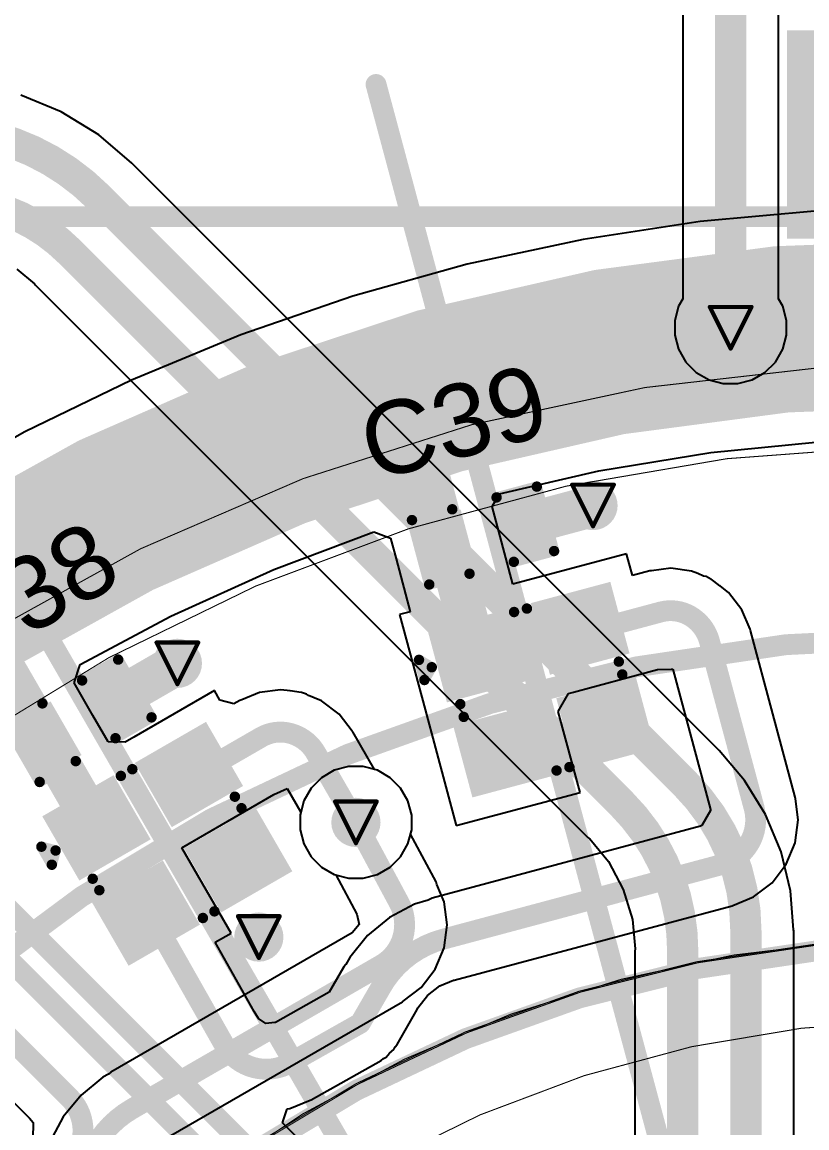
# Model space of a CAD drawing. Header units: inches. Extents: x -18 to 217, y -14 to 159.
# Drawn here: x 24.67 to 34.23, y 32.24 to 45.71 of the extents above; entities that cross this region are included whole.
import ezdxf

# ---------------------------------------------------------------- set-up
doc = ezdxf.new("R2010")
doc.units = ezdxf.units.IN
for name, color, linetype in [('Bottom Layer', 5, 'Continuous'), ('Bottom Overlay', 54, 'Continuous'), ('Dimension', 6, 'Continuous'), ('Drill Drawing', 1, 'Continuous'), ('Fabrication', 76, 'Continuous'), ('Mechanical 4', 56, 'Continuous'), ('Top Layer', 1, 'Continuous'), ('Top Overlay', 2, 'Continuous'), ('Top Paste', 8, 'Continuous'), ('Top Solder', 216, 'Continuous'), ('Via Holes', 16, 'Continuous')]:
    doc.layers.add(name, color=color, linetype=linetype)
doc.styles.add('Arial', font='', dxfattribs={"height": 0.2})
doc.styles.add('Arial Black_Bold', font='', dxfattribs={"height": 0.2})
doc.styles.get('Arial').set_extended_font_data('Arial')
doc.styles.get('Arial Black_Bold').set_extended_font_data('Arial Black', bold=True)

# ---------------------------------------------------------------- blocks, each defined once
blk = doc.blocks.new('SK6812_EC20_5')
at = {"layer": 'Top Layer'}
for points in [[(-1.04999917, 0.95000191), (-0.24999823, 0.95000191), (-0.24999823, 0.25000077), (-1.04999917, 0.25000077)], [(0.25000077, 0.95000191), (1.05000171, 0.95000191), (1.05000171, 0.25000077), (0.25000077, 0.25000077)], [(-1.04999917, -0.24999823), (-0.24999823, -0.24999823), (-0.24999823, -0.9499993699999999), (-1.04999917, -0.9499993699999999)], [(0.24999823, -0.24999823), (1.04999917, -0.24999823), (1.04999917, -0.9499993699999999), (0.24999823, -0.9499993699999999)]]:
    blk.add_hatch(color=1, dxfattribs=at).paths.add_polyline_path(points)
at = {"layer": 'Top Paste'}
for points in [[(-1.04999917, 0.95000191), (-0.24999823, 0.95000191), (-0.24999823, 0.25000077), (-1.04999917, 0.25000077)], [(0.25000077, 0.95000191), (1.05000171, 0.95000191), (1.05000171, 0.25000077), (0.25000077, 0.25000077)], [(-1.04999917, -0.24999823), (-0.24999823, -0.24999823), (-0.24999823, -0.9499993699999999), (-1.04999917, -0.9499993699999999)], [(0.24999823, -0.24999823), (1.04999917, -0.24999823), (1.04999917, -0.9499993699999999), (0.24999823, -0.9499993699999999)]]:
    blk.add_hatch(color=8, dxfattribs=at).paths.add_polyline_path(points)
at = {"layer": 'Top Solder'}
for points in [[(-1.15159917, 1.05160191), (-0.14839823, 1.05160191), (-0.14839823, 0.14840077), (-1.15159917, 0.14840077)], [(0.14840077, 1.05160191), (1.15160171, 1.05160191), (1.15160171, 0.14840077), (0.14840077, 0.14840077)], [(-1.15159917, -0.14839823), (-0.14839823, -0.14839823), (-0.14839823, -1.05159937), (-1.15159917, -1.05159937)], [(0.14839823, -0.14839823), (1.15159917, -0.14839823), (1.15159917, -1.05159937), (0.14839823, -1.05159937)]]:
    blk.add_hatch(color=216, dxfattribs=at).paths.add_polyline_path(points)
at = {"layer": 'Top Overlay', "const_width": 0.127}
for points in [[(0.0762, 1.00000562), (-0.08560054, 1.00000054)], [(-1.00000054, -0.08560054), (-0.999998, 0.0762)], [(0.9999929200000001, -0.08560054), (0.999998, 0.0762)], [(1.3462, -0.4826), (1.2192, -0.6096)], [(1.3462, -0.7366), (1.3462, -0.4826)], [(1.3462, -0.7366), (1.2192, -0.6096)], [(0.0762, -0.999998), (-0.08560054, -0.9999929200000001)]]:
    blk.add_lwpolyline(points, dxfattribs=at)
at = {"layer": 'Top Overlay', "const_width": 0.0635}
for points in [[(-0.11735054, 1.00000054, 1), (-0.05385054, 1.00000054, 1)], [(0.04445, 1.00000562, 1), (0.10795, 1.00000562, 1)], [(-1.031748, 0.0762, 1), (-0.968248, 0.0762, 1)], [(0.968248, 0.0762, 1), (1.031748, 0.0762, 1)], [(-1.03175054, -0.08560054, 1), (-0.9682505399999999, -0.08560054, 1)], [(0.96824292, -0.08560054, 1), (1.03174292, -0.08560054, 1)], [(1.31445, -0.4826, 1), (1.37795, -0.4826, 1)], [(1.31445, -0.4826, 1), (1.37795, -0.4826, 1)], [(1.18745, -0.6096, 1), (1.25095, -0.6096, 1)], [(1.18745, -0.6096, 1), (1.25095, -0.6096, 1)], [(1.31445, -0.7366, 1), (1.37795, -0.7366, 1)], [(1.31445, -0.7366, 1), (1.37795, -0.7366, 1)], [(-0.11735054, -0.9999929200000001, 1), (-0.05385054, -0.9999929200000001, 1)], [(0.04445, -0.999998, 1), (0.10795, -0.999998, 1)]]:
    blk.add_lwpolyline(points, format="xyb", close=True, dxfattribs=at)
blk = doc.blocks.new('SK6812_EC20_6')
at = {"layer": 'Top Layer'}
for points in [[(-1.04999917, 0.95000191), (-0.24999823, 0.95000191), (-0.24999823, 0.25000077), (-1.04999917, 0.25000077)], [(0.25000077, 0.9499993699999999), (1.05000171, 0.9499993699999999), (1.05000171, 0.24999823), (0.25000077, 0.24999823)], [(-1.04999917, -0.24999823), (-0.24999823, -0.24999823), (-0.24999823, -0.9499993699999999), (-1.04999917, -0.9499993699999999)], [(0.25000077, -0.24999823), (1.05000171, -0.24999823), (1.05000171, -0.9499993699999999), (0.25000077, -0.9499993699999999)]]:
    blk.add_hatch(color=1, dxfattribs=at).paths.add_polyline_path(points)
at = {"layer": 'Top Paste'}
for points in [[(-1.04999917, 0.95000191), (-0.24999823, 0.95000191), (-0.24999823, 0.25000077), (-1.04999917, 0.25000077)], [(0.25000077, 0.9499993699999999), (1.05000171, 0.9499993699999999), (1.05000171, 0.24999823), (0.25000077, 0.24999823)], [(-1.04999917, -0.24999823), (-0.24999823, -0.24999823), (-0.24999823, -0.9499993699999999), (-1.04999917, -0.9499993699999999)], [(0.25000077, -0.24999823), (1.05000171, -0.24999823), (1.05000171, -0.9499993699999999), (0.25000077, -0.9499993699999999)]]:
    blk.add_hatch(color=8, dxfattribs=at).paths.add_polyline_path(points)
at = {"layer": 'Top Solder'}
for points in [[(-1.15159917, 1.05160191), (-0.14839823, 1.05160191), (-0.14839823, 0.14840077), (-1.15159917, 0.14840077)], [(0.14840077, 1.05159937), (1.15160171, 1.05159937), (1.15160171, 0.14839823), (0.14840077, 0.14839823)], [(-1.15159917, -0.14839823), (-0.14839823, -0.14839823), (-0.14839823, -1.05159937), (-1.15159917, -1.05159937)], [(0.14840077, -0.14839823), (1.15160171, -0.14839823), (1.15160171, -1.05159937), (0.14840077, -1.05159937)]]:
    blk.add_hatch(color=216, dxfattribs=at).paths.add_polyline_path(points)
at = {"layer": 'Top Overlay', "const_width": 0.127}
for points in [[(0.0762, 1.00000054), (-0.085598, 1.00000054)], [(-0.999998, -0.08560054), (-0.999998, 0.0762)], [(0.999998, -0.08560054), (0.999998, 0.0762)], [(1.3462, -0.4826), (1.2192, -0.6096)], [(1.3462, -0.7365974599999999), (1.3462, -0.4826)], [(1.3462, -0.7365974599999999), (1.2192, -0.6096)], [(0.0762, -0.999998), (-0.08560054, -0.999998)]]:
    blk.add_lwpolyline(points, dxfattribs=at)
at = {"layer": 'Top Overlay', "const_width": 0.0635}
for points in [[(-0.117348, 1.00000054, 1), (-0.053848, 1.00000054, 1)], [(0.04445, 1.00000054, 1), (0.10795, 1.00000054, 1)], [(-1.031748, 0.0762, 1), (-0.968248, 0.0762, 1)], [(0.968248, 0.0762, 1), (1.031748, 0.0762, 1)], [(-1.031748, -0.08560054, 1), (-0.968248, -0.08560054, 1)], [(0.968248, -0.08560054, 1), (1.031748, -0.08560054, 1)], [(1.31445, -0.4826, 1), (1.37795, -0.4826, 1)], [(1.31445, -0.4826, 1), (1.37795, -0.4826, 1)], [(1.18745, -0.6096, 1), (1.25095, -0.6096, 1)], [(1.18745, -0.6096, 1), (1.25095, -0.6096, 1)], [(1.31445, -0.7365974599999999, 1), (1.37795, -0.7365974599999999, 1)], [(1.31445, -0.7365974599999999, 1), (1.37795, -0.7365974599999999, 1)], [(-0.11735054, -0.999998, 1), (-0.05385054, -0.999998, 1)], [(0.04445, -0.999998, 1), (0.10795, -0.999998, 1)]]:
    blk.add_lwpolyline(points, format="xyb", close=True, dxfattribs=at)
blk = doc.blocks.new('C___0402_16')
at = {"layer": 'Top Layer'}
for points in [[(-0.6985, -0.31750254), (-0.6985, 0.31749746), (-0.2412999999999999, 0.31749746), (-0.2413, -0.31750254)], [(0.2412999999999999, -0.31749746), (0.2413, 0.31750254), (0.6985, 0.31750254), (0.6985, -0.31749746)]]:
    blk.add_hatch(color=1, dxfattribs=at).paths.add_polyline_path(points)
at = {"layer": 'Top Paste'}
for points in [[(-0.6985, -0.31750254), (-0.6985, 0.31749746), (-0.2412999999999999, 0.31749746), (-0.2413, -0.31750254)], [(0.2412999999999999, -0.31749746), (0.2413, 0.31750254), (0.6985, 0.31750254), (0.6985, -0.31749746)]]:
    blk.add_hatch(color=8, dxfattribs=at).paths.add_polyline_path(points)
at = {"layer": 'Top Solder'}
for points in [[(-0.7584998799999999, -0.37750242), (-0.7584998799999999, 0.37749734), (-0.18130012, 0.37749734), (-0.18130012, -0.37750242)], [(0.18130012, -0.37749734), (0.18130012, 0.37750242), (0.7584998799999999, 0.37750242), (0.7584998799999999, -0.37749734)]]:
    blk.add_hatch(color=216, dxfattribs=at).paths.add_polyline_path(points)
at = {"layer": 'Top Overlay', "const_width": 0.127}
for points in [[(-0.7874, -0.4064), (-0.7874, 0.4064)], [(-0.2794, 0.4064), (-0.7874, 0.4064)], [(0.7874, 0.4064), (0.2794, 0.4064)], [(0.7874, -0.4064), (0.7874, 0.4064)], [(-0.2794, -0.4064), (-0.7874, -0.4064)], [(0.7874, -0.4064), (0.2794, -0.4064)]]:
    blk.add_lwpolyline(points, dxfattribs=at)
at = {"layer": 'Top Overlay', "const_width": 0.0635}
for points in [[(-0.8191499999999999, 0.4064, 1), (-0.7556499999999999, 0.4064, 1)], [(-0.8191499999999999, 0.4064, 1), (-0.7556499999999999, 0.4064, 1)], [(-0.31115, 0.4064, 1), (-0.24765, 0.4064, 1)], [(0.24765, 0.4064, 1), (0.31115, 0.4064, 1)], [(0.7556499999999999, 0.4064, 1), (0.8191499999999999, 0.4064, 1)], [(0.7556499999999999, 0.4064, 1), (0.8191499999999999, 0.4064, 1)], [(-0.8191499999999999, -0.4064, 1), (-0.7556499999999999, -0.4064, 1)], [(-0.8191499999999999, -0.4064, 1), (-0.7556499999999999, -0.4064, 1)], [(-0.31115, -0.4064, 1), (-0.24765, -0.4064, 1)], [(0.24765, -0.4064, 1), (0.31115, -0.4064, 1)], [(0.7556499999999999, -0.4064, 1), (0.8191499999999999, -0.4064, 1)], [(0.7556499999999999, -0.4064, 1), (0.8191499999999999, -0.4064, 1)]]:
    blk.add_lwpolyline(points, format="xyb", close=True, dxfattribs=at)
blk = doc.blocks.new('C___0402_17')
at = {"layer": 'Top Layer'}
for points in [[(-0.6985, -0.3175), (-0.6985, 0.3175), (-0.2412999999999999, 0.3175), (-0.2413, -0.3175)], [(0.2412999999999999, -0.3175), (0.2413, 0.3175), (0.6985, 0.3175), (0.6985, -0.3175)]]:
    blk.add_hatch(color=1, dxfattribs=at).paths.add_polyline_path(points)
at = {"layer": 'Top Paste'}
for points in [[(-0.6985, -0.3175), (-0.6985, 0.3175), (-0.2412999999999999, 0.3175), (-0.2413, -0.3175)], [(0.2412999999999999, -0.3175), (0.2413, 0.3175), (0.6985, 0.3175), (0.6985, -0.3175)]]:
    blk.add_hatch(color=8, dxfattribs=at).paths.add_polyline_path(points)
at = {"layer": 'Top Solder'}
for points in [[(-0.7584998799999999, -0.37749988), (-0.7584998799999999, 0.37749988), (-0.18130012, 0.37749988), (-0.18130012, -0.37749988)], [(0.18130012, -0.37749988), (0.18130012, 0.37749988), (0.7584998799999999, 0.37749988), (0.7584998799999999, -0.37749988)]]:
    blk.add_hatch(color=216, dxfattribs=at).paths.add_polyline_path(points)
at = {"layer": 'Top Overlay', "const_width": 0.127}
for points in [[(-0.2794, 0.4064), (-0.7874, 0.4064)], [(-0.7874, -0.4064), (-0.7874, 0.4064)], [(0.7874, 0.4064), (0.2794, 0.4064)], [(0.7874, -0.4064), (0.7874, 0.4064)], [(-0.2794, -0.4064), (-0.7874, -0.4064)], [(0.7874, -0.4064), (0.2794, -0.4064)]]:
    blk.add_lwpolyline(points, dxfattribs=at)
at = {"layer": 'Top Overlay', "const_width": 0.0635}
for points in [[(-0.8191499999999999, 0.4064, 1), (-0.7556499999999999, 0.4064, 1)], [(-0.8191499999999999, 0.4064, 1), (-0.7556499999999999, 0.4064, 1)], [(-0.31115, 0.4064, 1), (-0.24765, 0.4064, 1)], [(0.24765, 0.4064, 1), (0.31115, 0.4064, 1)], [(0.7556499999999999, 0.4064, 1), (0.8191499999999999, 0.4064, 1)], [(0.7556499999999999, 0.4064, 1), (0.8191499999999999, 0.4064, 1)], [(-0.8191499999999999, -0.4064, 1), (-0.7556499999999999, -0.4064, 1)], [(-0.8191499999999999, -0.4064, 1), (-0.7556499999999999, -0.4064, 1)], [(-0.31115, -0.4064, 1), (-0.24765, -0.4064, 1)], [(0.24765, -0.4064, 1), (0.31115, -0.4064, 1)], [(0.7556499999999999, -0.4064, 1), (0.8191499999999999, -0.4064, 1)], [(0.7556499999999999, -0.4064, 1), (0.8191499999999999, -0.4064, 1)]]:
    blk.add_lwpolyline(points, format="xyb", close=True, dxfattribs=at)

msp = doc.modelspace()

# ---------------------------------------------------------------- hatches: boundary and pattern name
at = {"layer": 'Bottom Layer'}
h = msp.add_hatch(color=5, dxfattribs=at)
edge = h.paths.add_edge_path()
edge.add_arc((33.29962352, 41.98916672), 0.2999994, 0, 360)
h = msp.add_hatch(color=5, dxfattribs=at)
edge = h.paths.add_edge_path()
edge.add_arc((31.62279934, 39.8225137), 0.2999994, 0, 360)
h = msp.add_hatch(color=5, dxfattribs=at)
edge = h.paths.add_edge_path()
edge.add_arc((26.55888008, 37.89939842), 0.2999994, 0, 360)
h = msp.add_hatch(color=5, dxfattribs=at)
edge = h.paths.add_edge_path()
edge.add_arc((28.73395066, 35.96089074), 0.2999994, 0, 360)
h = msp.add_hatch(color=5, dxfattribs=at)
edge = h.paths.add_edge_path()
edge.add_arc((27.55137492, 34.5633421), 0.2999994, 0, 360)
at = {"layer": 'Top Layer'}
h = msp.add_hatch(color=1, dxfattribs=at)
edge = h.paths.add_edge_path()
edge.add_arc((33.29962352, 41.98916672), 0.2999994, 0, 360)
h = msp.add_hatch(color=1, dxfattribs=at)
edge = h.paths.add_edge_path()
edge.add_arc((31.62279934, 39.8225137), 0.2999994, 0, 360)
h = msp.add_hatch(color=1, dxfattribs=at)
edge = h.paths.add_edge_path()
edge.add_arc((26.55888008, 37.89939842), 0.2999994, 0, 360)
h = msp.add_hatch(color=1, dxfattribs=at)
edge = h.paths.add_edge_path()
edge.add_arc((28.73395066, 35.96089074), 0.2999994, 0, 360)
h = msp.add_hatch(color=1, dxfattribs=at)
edge = h.paths.add_edge_path()
edge.add_arc((27.55137492, 34.5633421), 0.2999994, 0, 360)
at = {"layer": 'Via Holes'}
h = msp.add_hatch(color=7, dxfattribs=at)
edge = h.paths.add_edge_path()
edge.add_arc((33.29962352, 41.98916672), 0.1499997, 0, 360)
h = msp.add_hatch(color=7, dxfattribs=at)
edge = h.paths.add_edge_path()
edge.add_arc((31.62279934, 39.8225137), 0.1499997, 0, 360)
h = msp.add_hatch(color=7, dxfattribs=at)
edge = h.paths.add_edge_path()
edge.add_arc((26.55888008, 37.89939842), 0.1499997, 0, 360)
h = msp.add_hatch(color=7, dxfattribs=at)
edge = h.paths.add_edge_path()
edge.add_arc((28.73395066, 35.96089074), 0.1499997, 0, 360)
h = msp.add_hatch(color=7, dxfattribs=at)
edge = h.paths.add_edge_path()
edge.add_arc((27.55137492, 34.5633421), 0.1499997, 0, 360)

# ---------------------------------------------------------------- linework, layer by layer
at = {"layer": 'Bottom Layer'}
for p, q in [((32.7169272, 46.8035005), (32.7169272, 42.34190922)), ((33.88231983999999, 42.34190922), (33.88231983999999, 46.8035005)), ((25.14476556, 44.61901159999999), (24.6511318, 44.82348414)), ((25.60033742, 44.33983765999999), (25.14476556, 44.61901159999999)), ((26.00430664, 43.99481676), (25.60033742, 44.33983765999999)), ((26.00831222, 43.99213959999999), (26.00430664, 43.99481676)), ((33.02775462, 36.97269974), (26.00831222, 43.99213959999999)), ((24.60166276, 42.70149194), (24.8175526, 42.52431424)), ((24.8175526, 42.52431424), (24.8286778, 42.50766454)), ((24.8286778, 42.50766454), (31.55960922, 35.77673312)), ((32.7169272, 42.34190922), (32.66503246, 42.2520237)), ((33.93421458, 42.2520237), (33.88231983999999, 42.34190922)), ((32.66503246, 42.2520237), (32.61862412, 42.07882109999999)), ((33.98062291999999, 42.07882109999999), (33.93421458, 42.2520237)), ((32.61862412, 42.07882109999999), (32.61862412, 41.89951233999999)), ((33.98062291999999, 41.89951233999999), (33.98062291999999, 42.07882109999999)), ((32.61862412, 41.89951233999999), (32.66503246, 41.72630974)), ((33.93421458, 41.72630974), (33.98062291999999, 41.89951233999999)), ((32.66503246, 41.72630974), (32.75468684, 41.57102176)), ((33.8445602, 41.57102176), (33.93421458, 41.72630974)), ((32.75468684, 41.57102176), (32.88147856, 41.44423004)), ((33.71776848, 41.44423004), (33.8445602, 41.57102176)), ((32.88147856, 41.44423004), (33.03676654, 41.35457565999999)), ((33.5624805, 41.35457565999999), (33.71776848, 41.44423004)), ((33.03676654, 41.35457565999999), (33.20996914, 41.30816732)), ((33.20996914, 41.30816732), (33.3892779, 41.30816732)), ((33.3892779, 41.30816732), (33.5624805, 41.35457565999999)), ((33.15347446, 36.84698498), (33.02775462, 36.97269974)), ((33.15348208, 36.84697736), (33.15347446, 36.84698498)), ((33.15347953999999, 36.84697482), (33.15348208, 36.84697736)), ((33.16090141999999, 36.8358674), (33.15347953999999, 36.84697482)), ((33.47043852, 36.47344495999999), (33.16090141999999, 36.8358674)), ((28.47109368, 36.59548179999999), (28.3158057, 36.50582742)), ((28.64429628, 36.64189014), (28.47109368, 36.59548179999999)), ((28.82360504, 36.64189014), (28.64429628, 36.64189014)), ((28.99680764, 36.59548179999999), (28.82360504, 36.64189014)), ((29.15209562, 36.50582742), (28.99680764, 36.59548179999999)), ((28.3158057, 36.50582742), (28.18901398, 36.3790357)), ((29.27888734, 36.3790357), (29.15209562, 36.50582742)), ((33.72633844, 36.05585626), (33.47043852, 36.47344495999999)), ((28.18901398, 36.3790357), (28.0993596, 36.22374772)), ((29.36854172, 36.22374772), (29.27888734, 36.3790357)), ((28.0993596, 36.22374772), (28.05295126, 36.05054512)), ((29.41495006, 36.05054512), (29.36854172, 36.22374772)), ((28.05295126, 36.05054512), (28.05295126, 35.87123636)), ((29.41495006, 35.87123636), (29.41495006, 36.05054512)), ((33.9137625, 35.60337558), (33.72633844, 36.05585626)), ((28.05295126, 35.87123636), (28.0993596, 35.69803376)), ((29.40003264, 35.8155621), (29.41495006, 35.87123636)), ((29.7108499, 35.2371279), (29.40003264, 35.8155621)), ((31.55960922, 35.77673312), (31.58229904, 35.76157186)), ((31.58229904, 35.76157186), (31.80964428, 35.48455183999999)), ((28.0993596, 35.69803376), (28.18901398, 35.54274578)), ((34.02809552, 35.12714844), (33.9137625, 35.60337558)), ((28.18901398, 35.54274578), (28.3158057, 35.41595406)), ((31.80964428, 35.48455183999999), (31.99125428, 35.14478365999999)), ((28.3158057, 35.41595406), (28.47109368, 35.32629968)), ((28.47109368, 35.32629968), (28.4896179, 35.32133652)), ((28.4896179, 35.32133652), (28.74650334, 34.84326533999999)), ((29.7204892, 35.20560142), (29.7108499, 35.2371279)), ((29.80783218, 34.99474332), (29.7204892, 35.20560142)), ((31.99125428, 35.14478365999999), (32.10308793999999, 34.77611281999999)), ((34.0654894, 34.65199572), (34.02809552, 35.12714844)), ((29.84476632, 34.7141927), (29.80783218, 34.99474332)), ((28.74650334, 34.84326533999999), (28.77415632, 34.71820844)), ((32.10308793999999, 34.77611281999999), (32.1382136, 34.4194765)), ((28.77415632, 34.71820844), (28.68722736, 34.61542479999999)), ((29.80783218, 34.43364208), (29.84476632, 34.7141927)), ((34.06809544, 34.63889694), (34.0654894, 34.65199572)), ((34.06809544, 22.3100773), (34.06809544, 34.63889694)), ((28.68722736, 34.61542479999999), (25.74870644, 32.91887498)), ((29.69954182, 34.17221004), (29.80783218, 34.43364208)), ((32.1382136, 34.4194765), (32.13288976, 34.39270998)), ((32.13288976, 34.39270998), (32.13288976, 28.72504288)), ((29.52727901999999, 33.94771468), (29.69954182, 34.17221004)), ((29.30908032, 33.78028295999999), (29.52727901999999, 33.94771468)), ((26.26665816, 32.02175714), (29.30243822, 33.77445873999999)), ((29.30243822, 33.77445873999999), (29.30908032, 33.78028295999999)), ((25.7188716, 32.89271043999999), (25.65183592, 32.85687866)), ((25.74870644, 32.91887498), (25.7188716, 32.89271043999999)), ((25.65183592, 32.85687866), (25.38565408, 32.63843103999999)), ((25.38565408, 32.63843103999999), (25.16720646, 32.3722492)), ((25.16720646, 32.3722492), (25.00488268, 32.0685668))]:
    msp.add_line(p, q, dxfattribs=at)
for points, const_width in [([(33.29962352, 41.98916672), (33.29962352, 48.60939731999999)], 0.3809999999999999), ([(25.59628358, 43.58011096), (32.7414509, 36.43494618)], 0.3809999999999999), ([(25.24070644, 42.91969318), (31.97163786, 36.18876176)], 0.3809999999999999), ([(28.73395066, 35.96089074), (29.25459478, 34.99196456)], 0.254), ([(33.48539912, 22.3100773), (33.48539912, 34.63889694)], 0.3809999999999999), ([(32.71558608, 20.86392576), (32.71558608, 34.39270998)], 0.3809999999999999), ([(26.0076823, 32.47031605999999), (29.0434649, 34.2230202)], 0.254)]:
    msp.add_lwpolyline(points, dxfattribs=dict(at, const_width=const_width))
for points, const_width in [([(23.59987406, 44.4081408, -0.1989799125429639), (25.59628358, 43.58011096)], 0.3809999999999999), ([(23.75422224, 43.53541457999999, -0.198912367379658), (25.24070644, 42.91969318)], 0.3809999999999999), ([(32.7414509, 36.43494871999999, -0.198912367379658), (33.48539912, 34.63889694)], 0.3809999999999999), ([(31.97163786, 36.18876176, -0.198912367379658), (32.71558608, 34.39270998)], 0.3809999999999999), ([(29.25470908, 34.99203314, -0.411353542062439), (29.04345474, 34.22302527999999)], 0.254), ([(25.42427478, 31.69558812, -0.2036222772454965), (26.00767976, 32.47031352)], 0.254)]:
    msp.add_lwpolyline(points, format="xyb", dxfattribs=dict(at, const_width=const_width))
for points, const_width in [([(25.50103358, 43.58011096, 1), (25.69153358, 43.58011096, 1)], 0.1905), ([(25.50103358, 43.58011096, 1), (25.69153358, 43.58011096, 1)], 0.1905), ([(25.14545644, 42.91969318, 1), (25.33595644, 42.91969318, 1)], 0.1905), ([(25.14545644, 42.91969318, 1), (25.33595644, 42.91969318, 1)], 0.1905), ([(33.20437352, 41.98916672, 1), (33.39487352, 41.98916672, 1)], 0.1905), ([(32.6462009, 36.43494871999999, 1), (32.8367009, 36.43494871999999, 1)], 0.1905), ([(32.6462009, 36.43494618, 1), (32.8367009, 36.43494618, 1)], 0.1905), ([(31.87638786, 36.18876176, 1), (32.06688786, 36.18876176, 1)], 0.1905), ([(31.87638786, 36.18876176, 1), (32.06688786, 36.18876176, 1)], 0.1905), ([(28.67045066, 35.96089074, 1), (28.79745066, 35.96089074, 1)], 0.127), ([(29.19109478, 34.99196456, 1), (29.31809478, 34.99196456, 1)], 0.127), ([(29.19120908, 34.99203314, 1), (29.31820908, 34.99203314, 1)], 0.127), ([(33.39014912, 34.63889694, 1), (33.58064912, 34.63889694, 1)], 0.1905), ([(33.39014912, 34.63889694, 1), (33.58064912, 34.63889694, 1)], 0.1905), ([(32.62033608, 34.39270998, 1), (32.81083607999999, 34.39270998, 1)], 0.1905), ([(32.62033608, 34.39270998, 1), (32.81083607999999, 34.39270998, 1)], 0.1905), ([(28.97995474, 34.22302527999999, 1), (29.10695474, 34.22302527999999, 1)], 0.127), ([(28.9799649, 34.2230202, 1), (29.1069649, 34.2230202, 1)], 0.127), ([(25.94417976, 32.47031352, 1), (26.07117976, 32.47031352, 1)], 0.127), ([(25.9441823, 32.47031605999999, 1), (26.0711823, 32.47031605999999, 1)], 0.127)]:
    msp.add_lwpolyline(points, format="xyb", close=True, dxfattribs=dict(at, const_width=const_width))
at = {"layer": 'Dimension', "const_width": 0.254}
for points in [[(28.9792664, 44.95406808), (42.67583794, -6.1596397)], [(21.81726142, 43.70361338), (50.06727604, -5.226812)]]:
    msp.add_lwpolyline(points, dxfattribs=at)
at = {"layer": 'Dimension'}
for points, const_width in [([(28.9157664, 44.95406808, 1), (29.0427664, 44.95406808, 1)], 0.127), ([(58.31000022, 19.46699942, 1), (13.30999878, 19.46699942, 1)], 0.254), ([(54.56033537999999, 19.46692576, 1), (17.06033418, 19.46692576, 1)], 0.254)]:
    msp.add_lwpolyline(points, format="xyb", close=True, dxfattribs=dict(at, const_width=const_width))
at = {"layer": 'Drill Drawing', "const_width": 0.0508}
for points in [[(33.04562352, 42.24316672), (33.55362352, 42.24316672)], [(33.04562352, 42.24316672), (33.29962352, 41.73516672)], [(33.29962352, 41.73516672), (33.55362352, 42.24316672)], [(31.36879934, 40.0765137), (31.87679934, 40.0765137)], [(31.36879934, 40.0765137), (31.62279934, 39.5685137)], [(31.62279934, 39.5685137), (31.87679934, 40.0765137)], [(26.30488008, 38.15339841999999), (26.81288008, 38.15339841999999)], [(26.30488008, 38.15339841999999), (26.55888008, 37.64539842)], [(26.55888008, 37.64539842), (26.81288008, 38.15339841999999)], [(28.47995066, 36.21489074), (28.98795066, 36.21489074)], [(28.47995066, 36.21489074), (28.73395066, 35.70689074)], [(28.73395066, 35.70689074), (28.98795066, 36.21489074)], [(27.29737492, 34.8173421), (27.80537491999999, 34.8173421)], [(27.29737492, 34.8173421), (27.55137492, 34.30934209999999)], [(27.55137492, 34.30934209999999), (27.80537491999999, 34.8173421)]]:
    msp.add_lwpolyline(points, dxfattribs=at)
at = {"layer": 'Drill Drawing', "const_width": 0.0254}
for points in [[(33.03292352, 42.24316672, 1), (33.05832351999999, 42.24316672, 1)], [(33.03292352, 42.24316672, 1), (33.05832351999999, 42.24316672, 1)], [(33.54092352, 42.24316672, 1), (33.56632352, 42.24316672, 1)], [(33.54092352, 42.24316672, 1), (33.56632352, 42.24316672, 1)], [(33.28692352, 41.73516672, 1), (33.31232352, 41.73516672, 1)], [(33.28692352, 41.73516672, 1), (33.31232352, 41.73516672, 1)], [(31.35609934, 40.0765137, 1), (31.38149934, 40.0765137, 1)], [(31.35609934, 40.0765137, 1), (31.38149934, 40.0765137, 1)], [(31.86409934, 40.0765137, 1), (31.88949934, 40.0765137, 1)], [(31.86409934, 40.0765137, 1), (31.88949934, 40.0765137, 1)], [(31.61009934, 39.5685137, 1), (31.63549934, 39.5685137, 1)], [(31.61009934, 39.5685137, 1), (31.63549934, 39.5685137, 1)], [(26.29218008, 38.15339841999999, 1), (26.31758008, 38.15339841999999, 1)], [(26.29218008, 38.15339841999999, 1), (26.31758008, 38.15339841999999, 1)], [(26.80018008, 38.15339841999999, 1), (26.82558008, 38.15339841999999, 1)], [(26.80018008, 38.15339841999999, 1), (26.82558008, 38.15339841999999, 1)], [(26.54618008, 37.64539842, 1), (26.57158008, 37.64539842, 1)], [(26.54618008, 37.64539842, 1), (26.57158008, 37.64539842, 1)], [(28.46725066, 36.21489074, 1), (28.49265066, 36.21489074, 1)], [(28.46725066, 36.21489074, 1), (28.49265066, 36.21489074, 1)], [(28.97525066, 36.21489074, 1), (29.00065066, 36.21489074, 1)], [(28.97525066, 36.21489074, 1), (29.00065066, 36.21489074, 1)], [(28.72125066, 35.70689074, 1), (28.74665066, 35.70689074, 1)], [(28.72125066, 35.70689074, 1), (28.74665066, 35.70689074, 1)], [(27.28467492, 34.8173421, 1), (27.31007492, 34.8173421, 1)], [(27.28467492, 34.8173421, 1), (27.31007492, 34.8173421, 1)], [(27.79267492, 34.8173421, 1), (27.81807492, 34.8173421, 1)], [(27.79267492, 34.8173421, 1), (27.81807492, 34.8173421, 1)], [(27.53867492, 34.30934209999999, 1), (27.56407492, 34.30934209999999, 1)], [(27.53867492, 34.30934209999999, 1), (27.56407492, 34.30934209999999, 1)]]:
    msp.add_lwpolyline(points, format="xyb", close=True, dxfattribs=at)
at = {"layer": 'Fabrication', "const_width": 0.0127}
for points in [[(24.22194546, 38.24980158, -0.198804989802848), (40.83044412, 40.96928814)], [(24.22194546, 38.24980158, -0.198804989802848), (40.83044412, 40.96928814)], [(24.02757196, 36.93219944, -0.191774322206495), (39.20154212, 40.2740495)], [(24.02757196, 36.93219944, -0.191774322206495), (39.20154212, 40.2740495)], [(24.02757196, 36.93219944, -0.191774322206495), (39.20154212, 40.2740495)], [(24.02757196, 36.93219944, -0.191774322206495), (39.20154212, 40.2740495)], [(21.84632156, 25.02614756, -0.3667768951628362), (38.92474816, 34.222817)], [(21.84632156, 25.02614756, -0.3667768951628362), (38.92474816, 34.222817)], [(21.84632156, 25.02614756, -0.3667768951628362), (38.92474816, 34.222817)], [(21.84632156, 25.02614756, -0.3667768951628362), (38.92474816, 34.222817)], [(22.3945323, 23.54997576, -0.4369289405353744), (40.83044412, 32.61877144)], [(22.3945323, 23.54997576, -0.4369289405353744), (40.83044412, 32.61877144)]]:
    msp.add_lwpolyline(points, format="xyb", dxfattribs=at)
at = {"layer": 'Mechanical 4', "const_width": 0.0127}
for points in [[(50.81100582, 19.54995328, 1), (20.81100486, 19.54995328, 1)], [(50.81100582, 19.54995328, 1), (20.81100486, 19.54995328, 1)], [(50.81100582, 19.54995328, 1), (20.81100486, 19.54995328, 1)], [(50.81100582, 19.54995328, 1), (20.81100486, 19.54995328, 1)], [(50.8248031, 19.53848518, 1), (20.82480214, 19.53848518, 1)], [(50.8248031, 19.53848518, 1), (20.82480214, 19.53848518, 1)], [(50.8248031, 19.53848518, 1), (20.82480214, 19.53848518, 1)], [(50.8248031, 19.53848518, 1), (20.82480214, 19.53848518, 1)]]:
    msp.add_lwpolyline(points, format="xyb", close=True, dxfattribs=at)
at = {"layer": 'Top Layer'}
for p, q in [((34.36730236, 43.41388066), (32.92904514, 43.28318496)), ((32.92904514, 43.28318496), (31.50130352, 43.06588542)), ((31.50130352, 43.06588542), (30.08928703999999, 42.76277959999999)), ((30.08928703999999, 42.76277959999999), (28.69814936, 42.37496986)), ((28.69814936, 42.37496986), (27.3329654, 41.90387352)), ((27.3329654, 41.90387352), (25.99871356, 41.35121015999999)), ((25.99871356, 41.35121015999999), (24.70026556, 40.718994)), ((24.70026556, 40.718994), (23.44236104, 40.00953136)), ((33.0565125, 40.47066328), (34.33509515999999, 40.59659394)), ((31.6941073, 40.24573104), (33.0565125, 40.47066328)), ((30.4841783, 39.96361324), (31.6941073, 40.24573104)), ((30.39277131999999, 39.81110656), (30.4841783, 39.96361324)), ((30.47403608, 39.50782294), (30.39277131999999, 39.81110656)), ((27.7355935, 39.04492825999999), (28.95087682, 39.50232892)), ((28.95087682, 39.50232892), (29.15547636, 39.42571998)), ((30.47404116, 39.50781532), (30.47403608, 39.50782294)), ((30.6466494, 38.86363068), (30.47404116, 39.50781532)), ((29.15547636, 39.42571998), (29.22327912, 39.17268264)), ((32.03135326, 39.23466118), (30.6466494, 38.86363068)), ((32.10257994, 38.96883748), (32.03135326, 39.23466118)), ((29.22327912, 39.17268264), (29.39588736, 38.52849038)), ((26.47782614, 38.47504116), (27.7355935, 39.04492825999999)), ((32.3140832, 39.02550742), (32.10257994, 38.96883748)), ((32.33703718, 39.0270111), (32.3140832, 39.02550742)), ((32.56936589999999, 39.05759778), (32.33703718, 39.0270111)), ((32.82415838, 39.02405453999999), (32.56936589999999, 39.05759778)), ((32.90003072, 38.99262712), (32.82415838, 39.02405453999999)), ((32.97031506, 38.96351618), (32.90003072, 38.99262712)), ((33.00080776, 38.9574532), (32.97031506, 38.96351618)), ((33.0011659, 38.95726524), (33.00080776, 38.9574532)), ((33.0601193, 38.92672427999999), (33.0011659, 38.95726524)), ((33.06174489999999, 38.92605117999999), (33.0601193, 38.92672427999999)), ((33.09328916, 38.90184498), (33.06174489999999, 38.92605117999999)), ((33.16884146, 38.84517504), (33.09328916, 38.90184498)), ((33.170622, 38.84250549999999), (33.16884146, 38.84517504)), ((33.19766792, 38.82174862), (33.170622, 38.84250549999999)), ((33.27461214, 38.76270632), (33.19766792, 38.82174862)), ((33.43795446, 38.54983653999999), (33.27461214, 38.76270632)), ((33.53553364, 38.31425916), (33.43795446, 38.54983653999999)), ((25.3761621, 37.88619042), (26.47782614, 38.47504116)), ((29.39588736, 38.52849038), (29.26687822, 38.49392352)), ((29.26687822, 38.49392352), (29.57746179999999, 37.33481484)), ((33.54198778, 38.30127976), (33.53553364, 38.31425916)), ((33.54237386, 38.2998599), (33.54198778, 38.30127976)), ((33.54243228, 38.29900645999999), (33.54237386, 38.2998599)), ((33.54281073999999, 38.29823938), (33.54243228, 38.29900645999999)), ((34.08705908, 36.26711568), (33.54281073999999, 38.29823938)), ((25.29973604, 37.66296252), (25.3761621, 37.88619042)), ((31.32578444, 37.53203314), (32.40974468, 37.8224796)), ((32.40974468, 37.82247706), (32.57630772, 37.82912932)), ((32.40974468, 37.8224796), (32.40974468, 37.82247706)), ((32.57630772, 37.82912932), (32.59678774, 37.82643438)), ((32.59678774, 37.82643438), (33.0547472, 36.1173395)), ((25.52968986, 37.26467528), (25.29973604, 37.66296252)), ((27.0097885, 37.56817734), (26.0274435, 37.00102073999999)), ((27.07681402, 37.45208664), (27.0097885, 37.56817734)), ((27.55882728, 37.54469758), (27.34241674, 37.4550559)), ((27.81361976, 37.57824082), (27.55882728, 37.54469758)), ((27.8950039, 37.5675271), (27.81361976, 37.57824082)), ((27.92889258, 37.56306686), (27.8950039, 37.5675271)), ((27.93387352, 37.56406), (27.92889258, 37.56306686)), ((28.0665047, 37.54494904), (27.93387352, 37.56406)), ((28.06671806, 37.54529448), (28.0665047, 37.54494904)), ((28.0667206, 37.54530464), (28.06671806, 37.54529448)), ((28.06846812, 37.54507604), (28.0667206, 37.54530464)), ((28.07170916, 37.54372729999999), (28.06846812, 37.54507604)), ((28.13209257999999, 37.52463666), (28.07170916, 37.54372729999999)), ((28.1553539, 37.50908678), (28.13209257999999, 37.52463666)), ((28.22680156, 37.47948307999999), (28.1553539, 37.50908678)), ((28.31635941999999, 37.44238638), (28.22680156, 37.47948307999999)), ((31.20005952, 37.31427385999999), (31.32578444, 37.53203314)), ((27.24855612, 37.40606946), (27.07681402, 37.45208664)), ((27.3205448, 37.44763148), (27.24855612, 37.40606946)), ((27.34241674, 37.4550559), (27.3205448, 37.44763148)), ((28.5292292, 37.27904406), (28.31635941999999, 37.44238638)), ((29.57746179999999, 37.33481484), (29.57745672, 37.3348123)), ((29.57745672, 37.3348123), (29.95585068, 35.92263071999999)), ((25.52969494, 37.26466004), (25.52968986, 37.26467528)), ((25.52970002, 37.26465495999999), (25.52969494, 37.26466004)), ((25.71488634, 36.94390122), (25.52970002, 37.26465495999999)), ((28.68686668, 37.07360632), (28.5292292, 37.27904406)), ((31.46462592, 36.32690474), (31.20005952, 37.31427385999999)), ((28.69492102, 37.06442422), (28.68686668, 37.07360632)), ((28.95995478, 36.60535732), (28.69492102, 37.06442422)), ((25.92226972, 36.9402995), (25.71488634, 36.94390122)), ((26.0274435, 37.00102073999999), (25.92226972, 36.9402995)), ((28.99680764, 36.59548179999999), (28.95995478, 36.60535732)), ((29.15209562, 36.50582742), (28.99680764, 36.59548179999999)), ((29.27888734, 36.3790357), (29.15209562, 36.50582742)), ((26.61495566, 35.6520496), (27.73540554, 36.29893934)), ((27.73540554, 36.29893934), (27.89688858, 36.3748447)), ((27.89688858, 36.3748447), (28.06282932, 36.08741576)), ((29.36854172, 36.22374772), (29.27888734, 36.3790357)), ((29.95585068, 35.92263071999999), (31.46462592, 36.32690474)), ((34.08839004, 36.24682869999999), (34.08705908, 36.26711568)), ((29.41495006, 36.05054512), (29.36854172, 36.22374772)), ((33.0547472, 36.1173395), (33.05441954, 36.10608984)), ((34.1218647, 35.99255438), (34.08839004, 36.24682869999999)), ((28.06282932, 36.08741576), (28.05295126, 36.05054512)), ((28.05295126, 36.05054512), (28.05295126, 35.87123636)), ((29.41495006, 35.87123636), (29.41495006, 36.05054512)), ((33.05441954, 36.10608984), (32.94831866, 35.922966)), ((34.08493056, 35.71200375999999), (34.1218647, 35.99255438)), ((28.05295126, 35.87123636), (28.0993596, 35.69803376)), ((29.36854172, 35.69803376), (29.41495006, 35.87123636)), ((32.93374413999999, 35.91418268), (29.66376846, 35.03800459999999)), ((32.94831866, 35.922966), (32.93374413999999, 35.91418268)), ((27.21495446, 34.61281876), (26.61495566, 35.6520496)), ((28.0993596, 35.69803376), (28.18901398, 35.54274578)), ((29.27888734, 35.54274578), (29.36854172, 35.69803376)), ((33.9766402, 35.45057172), (34.08493056, 35.71200375999999)), ((28.18901398, 35.54274578), (28.3158057, 35.41595406)), ((29.15209562, 35.41595406), (29.27888734, 35.54274578)), ((33.8043774, 35.22607635999999), (33.9766402, 35.45057172)), ((28.3158057, 35.41595406), (28.47109368, 35.32629968)), ((28.47109368, 35.32629968), (28.64429628, 35.27989134)), ((28.82360504, 35.27989134), (28.99680764, 35.32629968)), ((28.99680764, 35.32629968), (29.15209562, 35.41595406)), ((28.64429628, 35.27989134), (28.82360504, 35.27989134)), ((33.57988204, 35.05381356), (33.8043774, 35.22607635999999)), ((33.32571186, 34.94853055999999), (33.57988204, 35.05381356)), ((29.4465756, 34.96269868), (29.1428932, 34.8003749)), ((29.61412416, 35.01352408), (29.4465756, 34.96269868)), ((29.66376846, 35.03800459999999), (29.61412416, 35.01352408)), ((29.93187562, 34.037397), (33.31785564, 34.94465706)), ((33.31785564, 34.94465706), (33.32571186, 34.94853055999999)), ((29.1428932, 34.8003749), (28.87671136, 34.58192728)), ((27.01829242, 34.49927568), (27.21495446, 34.61281876)), ((28.87671136, 34.58192728), (28.65826374, 34.31574543999999)), ((27.49458052, 33.65747396), (27.01829242, 34.49927568)), ((28.61292474, 34.23092722), (28.5852235, 34.19933978)), ((28.65826374, 34.31574543999999), (28.61292474, 34.23092722)), ((28.5852235, 34.19933978), (28.4084522, 33.89316818)), ((29.60570406, 33.85293458), (29.75597808, 33.9682455)), ((29.75597808, 33.9682455), (29.92124572, 34.03670104)), ((29.92124572, 34.03670104), (29.93187562, 34.037397)), ((28.4084522, 33.89316818), (27.75356146, 33.52311812)), ((29.49039314, 33.70265801999999), (29.60570406, 33.85293458)), ((29.4823388, 33.68138552), (29.48577034, 33.69149726)), ((29.48577034, 33.69149726), (29.49039314, 33.70265801999999)), ((23.55612256, 33.55985414), (24.75805056, 32.35792868)), ((27.54798148, 33.57005986), (27.49458052, 33.65747396)), ((27.63747838, 33.51088548), (27.54798148, 33.57005986)), ((29.23488946, 33.25279099999999), (29.4823388, 33.68138552)), ((27.74475528, 33.52192178), (27.63747838, 33.51088548)), ((27.75356146, 33.52311812), (27.74475528, 33.52192178)), ((29.14475756, 33.15001497999999), (29.19430788, 33.19266412)), ((29.19430788, 33.19266412), (29.21077978, 33.22530058)), ((29.21077978, 33.22530058), (29.23488946, 33.25279099999999)), ((28.19060148, 32.58022948), (29.04113572, 33.06082796)), ((29.04113572, 33.06082796), (29.06884204, 33.08467602)), ((29.06884204, 33.08467602), (29.10163851999999, 33.10084819999999)), ((29.10163851999999, 33.10084819999999), (29.14475756, 33.15001497999999)), ((27.92826519999999, 32.47284844), (28.17549864, 32.5752587)), ((28.17549864, 32.5752587), (28.19060148, 32.58022948)), ((24.75805056, 32.35792868), (24.80029076, 32.30235856)), ((27.84051328, 32.30045356), (27.89766582, 32.46882)), ((27.89766582, 32.46882), (27.92826519999999, 32.47284844)), ((24.80029076, 32.30235856), (24.79922142, 32.10456876)), ((28.37656758, 31.76439926), (27.84051328, 32.30045356))]:
    msp.add_line(p, q, dxfattribs=at)
for points, const_width in [([(23.95966252, 38.67549034, -0.538770409587209), (58.0621648, 22.88544064)], 2.032), ([(32.44813678, 38.52520108, -0.1984661258569603), (32.80259124, 38.47892482)], 0.254), ([(32.80259632, 38.47892482, -0.2007135270102287), (33.0421361, 38.16560312)], 0.254), ([(27.57952574, 36.99906494, -0.1984661258569602), (27.9338786, 37.0461032)], 0.254), ([(27.93387352, 37.04610573999999, -0.2007135270102287), (28.24634686, 36.80545852)], 0.254), ([(33.58688736, 36.13309511999999, -0.4113535420624392), (33.18379952, 35.44496594)], 0.254), ([(29.03378242, 33.94036392, -0.2036222772454964), (29.79782204, 34.53769571999999)], 0.254), ([(27.13519084, 33.24088856, -0.0025749652357158), (27.1342739, 33.24247352)], 0.254), ([(27.9357963, 33.03117346, -0.4093815859905121), (27.13599348, 33.23952966)], 0.254), ([(25.2530737, 32.59539836, -0.4077509123140871), (25.24239554, 31.80295899999999)], 0.254), ([(25.25051338, 32.59796376, -0.0012250645910421), (25.25139222, 32.59707984)], 0.254)]:
    msp.add_lwpolyline(points, format="xyb", dxfattribs=dict(at, const_width=const_width))
for points, const_width in [([(29.43188169999999, 40.89566116), (29.84866014, 39.34024643999999)], 0.508), ([(30.83499548, 39.60453852), (31.5690123, 39.80123104)], 0.508), ([(29.84866014, 39.34024643999999), (29.89776342, 39.15699051999999)], 0.508), ([(29.89776342, 39.15699051999999), (30.21046282, 37.98996974)], 0.508), ([(24.06899174, 38.49978584), (24.95476848, 36.9655852)], 0.508), ([(31.50613968, 38.27280636), (32.44813424, 38.52520362)], 0.254), ([(33.0421234, 38.16560312), (33.04250948, 38.16418072)], 0.254), ([(33.04250948, 38.16418072), (33.58675782, 36.13305702)], 0.254), ([(25.85433742, 37.4849517), (26.5124438, 37.86491792)], 0.508), ([(26.5124438, 37.86491792), (26.5396472, 37.86491792)], 0.254), ([(26.5396472, 37.86491792), (26.5476228, 37.86278178)], 0.254), ([(25.76635182, 37.43415169999999), (25.85433742, 37.4849517)], 0.254), ([(24.95476848, 36.9655852), (24.9690001, 36.94093704)], 0.508), ([(24.9690001, 36.94093704), (25.57309084, 35.89461452)], 0.508), ([(26.73495288, 36.51145352), (27.5795232, 36.9990751)], 0.254), ([(22.55388936, 36.85456688), (26.74240016, 32.66607639999999)], 0.254), ([(28.24635702, 36.80545598), (28.73395066, 35.96089074)], 0.254), ([(22.12208936, 36.67571024), (27.70646732, 31.0913145)], 0.254), ([(29.79782204, 34.5377008), (33.18380206, 35.44496086)], 0.254), ([(26.25641942, 34.79401982), (26.38165158, 34.57267914)], 0.254), ([(26.38165158, 34.57267914), (27.13427136, 33.2424786)], 0.254), ([(23.7562136, 34.09225592), (25.25051084, 32.59796122)], 0.254), ([(28.78633054, 33.5117694), (29.03378242, 33.94036392)], 0.254), ([(27.9357963, 33.03117091999999), (28.78633054, 33.5117694)], 0.254), ([(27.1351883, 33.24089364), (27.13599856, 33.2395322)], 0.254), ([(26.74239508, 32.66607639999999), (28.01044436, 31.39802712)], 0.254), ([(25.25138968, 32.59707984), (25.25307116, 32.59539836)], 0.254)]:
    msp.add_lwpolyline(points, dxfattribs=dict(at, const_width=const_width))
for points, const_width in [([(29.3048817, 40.89566116, 1), (29.5588817, 40.89566116, 1)], 0.254), ([(31.4420123, 39.80123104, 1), (31.6960123, 39.80123104, 1)], 0.254), ([(30.70799548, 39.60453852, 1), (30.96199548, 39.60453852, 1)], 0.254), ([(23.45166252, 38.67549034, 1), (24.46766252, 38.67549034, 1)], 1.016), ([(29.72166014, 39.34024643999999, 1), (29.97566014, 39.34024643999999, 1)], 0.254), ([(29.72166014, 39.34024643999999, 1), (29.97566014, 39.34024643999999, 1)], 0.254), ([(29.77076342, 39.15699051999999, 1), (30.02476342, 39.15699051999999, 1)], 0.254), ([(29.77076342, 39.15699051999999, 1), (30.02476342, 39.15699051999999, 1)], 0.254), ([(32.38463424, 38.52520362, 1), (32.51163424, 38.52520362, 1)], 0.127), ([(32.38463678, 38.52520108, 1), (32.51163678, 38.52520108, 1)], 0.127), ([(32.73909124, 38.47892482, 1), (32.86609124, 38.47892482, 1)], 0.127), ([(32.73909632, 38.47892482, 1), (32.86609632, 38.47892482, 1)], 0.127), ([(31.44263968, 38.27280636, 1), (31.56963968, 38.27280636, 1)], 0.127), ([(32.9786234, 38.16560312, 1), (33.1056234, 38.16560312, 1)], 0.127), ([(32.9786361, 38.16560312, 1), (33.1056361, 38.16560312, 1)], 0.127), ([(32.97900947999999, 38.16418072, 1), (33.10600948, 38.16418072, 1)], 0.127), ([(32.97900947999999, 38.16418072, 1), (33.10600948, 38.16418072, 1)], 0.127), ([(30.08346282, 37.98996974, 1), (30.33746282, 37.98996974, 1)], 0.254), ([(26.3854438, 37.86491792, 1), (26.6394438, 37.86491792, 1)], 0.254), ([(26.4489438, 37.86491792, 1), (26.5759438, 37.86491792, 1)], 0.127), ([(26.4761472, 37.86491792, 1), (26.6031472, 37.86491792, 1)], 0.127), ([(26.4761472, 37.86491792, 1), (26.6031472, 37.86491792, 1)], 0.127), ([(26.4841228, 37.86278178, 1), (26.6111228, 37.86278178, 1)], 0.127), ([(25.72733742, 37.4849517, 1), (25.98133742, 37.4849517, 1)], 0.254), ([(25.79083742, 37.4849517, 1), (25.91783742, 37.4849517, 1)], 0.127), ([(25.70285182, 37.43415169999999, 1), (25.82985182, 37.43415169999999, 1)], 0.127), ([(24.82776848, 36.9655852, 1), (25.08176848, 36.9655852, 1)], 0.254), ([(24.82776848, 36.9655852, 1), (25.08176848, 36.9655852, 1)], 0.254), ([(24.8420001, 36.94093704, 1), (25.0960001, 36.94093704, 1)], 0.254), ([(24.8420001, 36.94093704, 1), (25.0960001, 36.94093704, 1)], 0.254), ([(27.5160232, 36.9990751, 1), (27.6430232, 36.9990751, 1)], 0.127), ([(27.51602574, 36.99906494, 1), (27.64302574, 36.99906494, 1)], 0.127), ([(27.87037352, 37.04610573999999, 1), (27.99737352, 37.04610573999999, 1)], 0.127), ([(27.8703786, 37.0461032, 1), (27.9973786, 37.0461032, 1)], 0.127), ([(28.18284686, 36.80545852, 1), (28.30984686, 36.80545852, 1)], 0.127), ([(28.18285702, 36.80545598, 1), (28.30985702, 36.80545598, 1)], 0.127), ([(26.67145288, 36.51145352, 1), (26.79845288, 36.51145352, 1)], 0.127), ([(33.52325782, 36.13305702, 1), (33.65025782, 36.13305702, 1)], 0.127), ([(33.52338735999999, 36.13309511999999, 1), (33.65038736, 36.13309511999999, 1)], 0.127), ([(25.44609084, 35.89461452, 1), (25.70009083999999, 35.89461452, 1)], 0.254), ([(28.67045066, 35.96089074, 1), (28.79745066, 35.96089074, 1)], 0.127), ([(33.12029952, 35.44496594, 1), (33.24729952, 35.44496594, 1)], 0.127), ([(33.12030206, 35.44496086, 1), (33.24730206, 35.44496086, 1)], 0.127), ([(26.19291942, 34.79401982, 1), (26.31991941999999, 34.79401982, 1)], 0.127), ([(26.31815157999999, 34.57267914, 1), (26.44515158, 34.57267914, 1)], 0.127), ([(26.31815157999999, 34.57267914, 1), (26.44515158, 34.57267914, 1)], 0.127), ([(29.73432204, 34.5377008, 1), (29.86132204, 34.5377008, 1)], 0.127), ([(29.73432204, 34.53769571999999, 1), (29.86132204, 34.53769571999999, 1)], 0.127), ([(28.97028242, 33.94036392, 1), (29.09728242, 33.94036392, 1)], 0.127), ([(28.97028242, 33.94036392, 1), (29.09728242, 33.94036392, 1)], 0.127), ([(28.72283054, 33.5117694, 1), (28.84983054, 33.5117694, 1)], 0.127), ([(28.72283054, 33.5117694, 1), (28.84983054, 33.5117694, 1)], 0.127), ([(27.07077135999999, 33.2424786, 1), (27.19777136, 33.2424786, 1)], 0.127), ([(27.0707739, 33.24247352, 1), (27.1977739, 33.24247352, 1)], 0.127), ([(27.0716883, 33.24089364, 1), (27.1986883, 33.24089364, 1)], 0.127), ([(27.07169084, 33.24088856, 1), (27.19869084, 33.24088856, 1)], 0.127), ([(27.07249348, 33.23952966, 1), (27.19949348, 33.23952966, 1)], 0.127), ([(27.07249856, 33.2395322, 1), (27.19949856, 33.2395322, 1)], 0.127), ([(27.8722963, 33.03117346, 1), (27.9992963, 33.03117346, 1)], 0.127), ([(27.8722963, 33.03117091999999, 1), (27.9992963, 33.03117091999999, 1)], 0.127), ([(26.67889508, 32.66607639999999, 1), (26.80589508, 32.66607639999999, 1)], 0.127), ([(26.67890016, 32.66607639999999, 1), (26.80590016, 32.66607639999999, 1)], 0.127), ([(25.18701084, 32.59796122, 1), (25.31401084, 32.59796122, 1)], 0.127), ([(25.18701338, 32.59796376, 1), (25.31401338, 32.59796376, 1)], 0.127), ([(25.18788968, 32.59707984, 1), (25.31488968, 32.59707984, 1)], 0.127), ([(25.18789222, 32.59707984, 1), (25.31489222, 32.59707984, 1)], 0.127), ([(25.18957116, 32.59539836, 1), (25.31657116, 32.59539836, 1)], 0.127), ([(25.1895737, 32.59539836, 1), (25.3165737, 32.59539836, 1)], 0.127)]:
    msp.add_lwpolyline(points, format="xyb", close=True, dxfattribs=dict(at, const_width=const_width))
at = {"layer": 'Top Overlay', "const_width": 0.254}
msp.add_lwpolyline([(16.5124892, 43.34274542), (55.09714152, 43.34312642)], dxfattribs=at)
msp.add_lwpolyline([(50.8103505, 19.46693338, 1), (20.81034954, 19.46693338, 1)], format="xyb", close=True, dxfattribs=at)

# ---------------------------------------------------------------- block references
for name, p, rotation in [('C___0402_16', (30.2829722, 39.45662161999999), 195), ('SK6812_EC20_5', (30.99360324, 37.57864721999999), 195), ('C___0402_17', (25.35940572, 37.1992017), 210), ('SK6812_EC20_6', (26.43600758, 35.69999972), 210)]:
    msp.add_blockref(name, p, dxfattribs=dict(rotation=rotation))

# ---------------------------------------------------------------- texts
at = {"layer": 'Bottom Overlay', "style": 'Arial Black_Bold', "text_generation_flag": 2}
msp.add_text('TOUCH', height=2.54, rotation=360, dxfattribs=at).set_placement((48.15171218, 43.07438934))
at = {"layer": 'Top Overlay', "style": 'Arial'}
for s, rotation, p in [('C39', 15, (28.93815396, 40.11562207999999)), ('C38', 30, (23.95046772, 37.76937836))]:
    msp.add_text(s, height=0.889, rotation=rotation, dxfattribs=at).set_placement(p)

doc.saveas('drawing.dxf')
